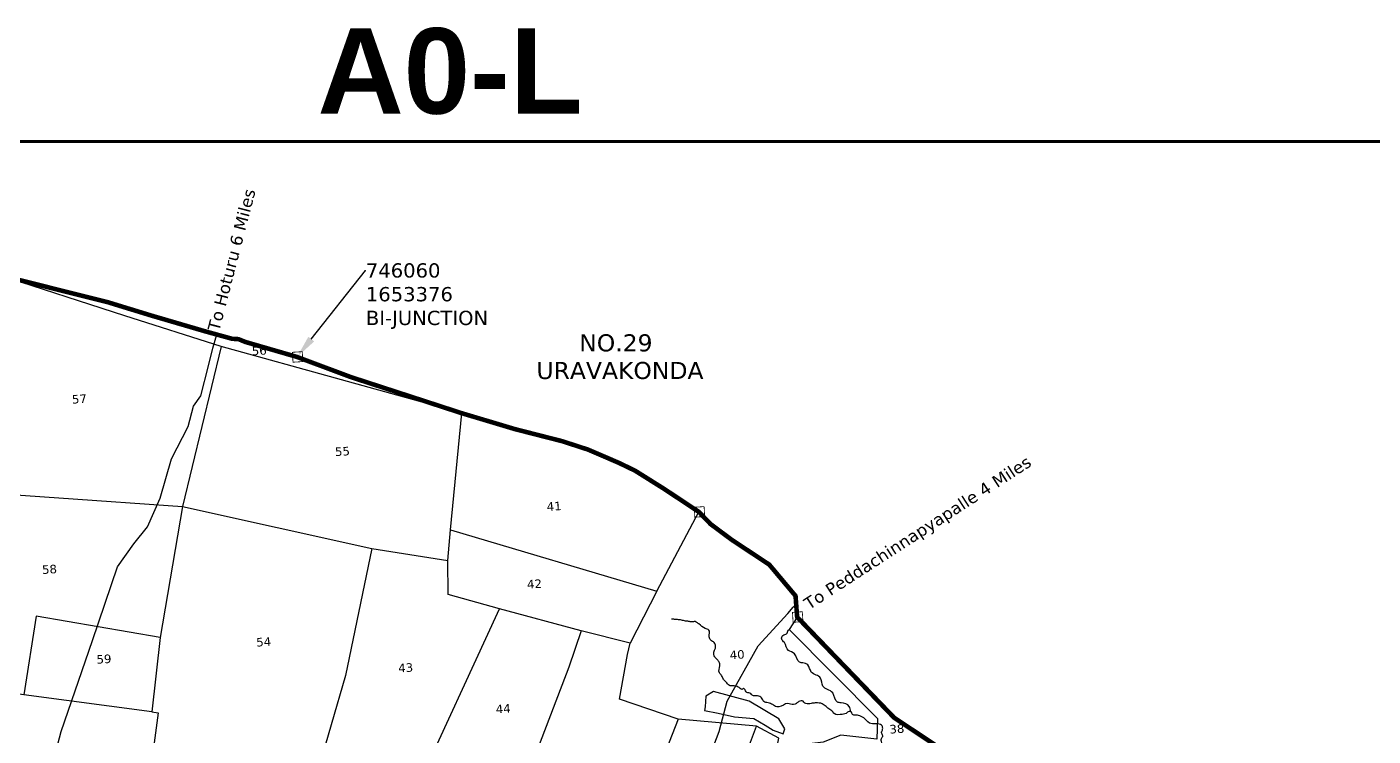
# Model space of a CAD drawing. Header units: inches. Extents: x 740725 to 749682, y 1648954 to 1653697.
# Drawn here: x 745288 to 747650, y 1652452 to 1653697 of the extents above; entities that cross this region are included whole.
import ezdxf
from ezdxf import colors
from ezdxf.entities.mleader import LeaderData, LeaderLine
from ezdxf.enums import TextEntityAlignment as Align
from ezdxf.math import Vec2, Vec3

# ---------------------------------------------------------------- set-up
doc = ezdxf.new("R2010")
doc.units = ezdxf.units.IN
doc.header["$MEASUREMENT"] = 0
doc.linetypes.add('ACAD_ISO02W100', pattern=[15, 12, -3])
for name, color, linetype in [('HILL', 223, 'Continuous'), ('PLOT', 7, 'Continuous'), ('PLOT NO', 7, 'Continuous'), ('ROADS', 6, 'Continuous'), ('STRUCTURE', 5, 'Continuous'), ('TANKS-STREAM', 4, 'Continuous'), ('VILLAGE BOUNDRY', 5, 'Continuous'), ('VILLAGE STONES', 240, 'Continuous')]:
    doc.layers.add(name, color=color, linetype=linetype)
doc.styles.get("Standard").update_dxf_attribs({"font": 'verdana_0.ttf'})

msp = doc.modelspace()

# ---------------------------------------------------------------- linework, layer by layer
at = {"layer": 'HILL'}
msp.add_lwpolyline([(746477.1, 1652496.7), (746501.2, 1652492.3), (746529.8, 1652485.6), (746564, 1652483.1), (746583.5, 1652471.1), (746597.7, 1652462.7), (746615.5, 1652456.1), (746618.4, 1652464.8), (746607.9, 1652482.5), (746555.7, 1652513.2), (746493.3, 1652530.1), (746479.3, 1652522), (746478.4, 1652503.6), (746477.1, 1652496.7)], dxfattribs=at)
at = {"layer": 'PLOT'}
for points in [[(745126.5, 1652885.5), (745561.5, 1652854.8), (745893.3, 1652781.1), (746026.7, 1652760.2), (746031.7, 1652814.1), (746051.2, 1653018.8), (745628.8, 1653135.6), (745460.3, 1653189.6), (745235.2, 1653262.5)], [(745628.8, 1653135.6), (745561.5, 1652854.8), (745522.3, 1652624.8), (745507.3, 1652494.5), (745282.9, 1652524.4), (745081.3, 1652553.7)], [(746031.7, 1652814.1), (746393.4, 1652706.5), (746467.4, 1652845.5)], [(745893.3, 1652781.1), (745847.4, 1652558.5), (745796.9, 1652384.9)], [(746393.4, 1652706.5), (746346.6, 1652615), (746260.9, 1652636.8), (746117.6, 1652675.6), (746027.2, 1652700.4), (746026.7, 1652760.2)], [(745967.3, 1652349.2), (746117.6, 1652675.6)], [(745522.3, 1652624.8), (745304.4, 1652662.8), (745282.9, 1652524.4)], [(746639.8, 1652661), (746625.9, 1652639.3), (746780.7, 1652483), (746779.4, 1652446.4), (746716.4, 1652453.4), (746685.7, 1652441.3), (746604.2, 1652431.5), (746607.4, 1652448.4), (746568.3, 1652469.4)], [(746260.9, 1652636.8), (746239.3, 1652573.3), (746184.1, 1652429.3), (746160.4, 1652352.1), (746136.6, 1652298.1)], [(746529.6, 1652366.2), (746568.3, 1652469.4), (746430.9, 1652481.5), (746328.3, 1652517), (746342.1, 1652595.2), (746346.6, 1652615)], [(745507.3, 1652494.5), (745518.8, 1652493), (745511.7, 1652439.9)], [(746430.9, 1652481.5), (746341.7, 1652252.7)]]:
    msp.add_lwpolyline(points, dxfattribs=at)
at = {"layer": 'ROADS'}
for points in [[(745286.5, 1652216.7), (745302.7, 1652287.4), (745348.4, 1652460.2), (745403.2, 1652620), (745447.4, 1652749.1), (745475.8, 1652789.4), (745500, 1652819.3), (745522.2, 1652869.9), (745541.9, 1652938.5), (745571, 1652995.2), (745580.4, 1653031.2), (745593.4, 1653049.2), (745606.8, 1653101.9), (745614.7, 1653133.1), (745621.3, 1653156.9)], [(746493.9, 1652435.4), (746503.1, 1652460.2), (746517.3, 1652513.3), (746571.2, 1652610.2), (746623.6, 1652667.3), (746632.7, 1652678.3), (746638.1, 1652683.6)]]:
    msp.add_lwpolyline(points, dxfattribs=at)
at = {"layer": 'STRUCTURE', "color": 5, "const_width": 5.38}
msp.add_lwpolyline([(740727.5, 1653495.7), (749679.3, 1653495.7), (749679.3, 1648956.8), (740727.5, 1648956.8)], close=True, dxfattribs=at)
at = {"layer": 'TANKS-STREAM'}
for points in [[(747031.8, 1651921.5), (747029.9, 1651927.1), (747017.1, 1651929.7), (747004.4, 1651941.9), (746992.9, 1651943.1), (746984.5, 1651947.8), (746980.7, 1651960.9), (746984.5, 1651969.7), (746977.2, 1651983.6), (746978, 1651993.4), (746971.2, 1652008.7), (746978.6, 1652019.5), (746973.4, 1652031.3), (746960.8, 1652035), (746953.4, 1652043.9), (746945.3, 1652053.4), (746943.7, 1652063.1), (746939, 1652072.4), (746933, 1652076.8), (746927.1, 1652083.1), (746923.3, 1652097.8), (746918.2, 1652107.7), (746903.4, 1652124.6), (746903.5, 1652135.5), (746898.3, 1652153.1), (746889.3, 1652166.4), (746885.9, 1652174), (746887.4, 1652182.4), (746883.4, 1652194.6), (746878.8, 1652203.1), (746876.8, 1652216.9), (746873.3, 1652226.6), (746870, 1652231.2), (746869.7, 1652250.3), (746868, 1652262.7), (746861.8, 1652270.3), (746859.8, 1652278.4), (746857.9, 1652292.9), (746853.3, 1652299.1), (746850.2, 1652302.7), (746846.3, 1652306.8), (746842.8, 1652313.5), (746838.6, 1652327.8), (746833.7, 1652334.2), (746828.1, 1652336.9), (746824.2, 1652341.3), (746820.2, 1652355.2), (746819.2, 1652364.3), (746816.7, 1652362.7), (746813.5, 1652367.4), (746811.3, 1652370.5), (746810.5, 1652371.9), (746808.6, 1652376.3), (746806.6, 1652386.1), (746803, 1652391.2), (746800.7, 1652396.2), (746798.5, 1652398.3), (746792.8, 1652402.5), (746788.6, 1652407.8), (746786.6, 1652415), (746790.2, 1652423.5), (746789.2, 1652433.1), (746788.3, 1652440.3), (746787.6, 1652448), (746790.2, 1652452.6), (746787.7, 1652458.1), (746789.4, 1652462.7), (746789.4, 1652468.7), (746788, 1652471.1), (746778.9, 1652473.5), (746766.5, 1652475), (746756.8, 1652484), (746752, 1652486.4), (746747.5, 1652488.3), (746743.4, 1652488.9), (746739.3, 1652488.6), (746735.7, 1652492.4), (746734.2, 1652494.8), (746728.2, 1652493.9), (746727.2, 1652492.8), (746723.6, 1652490.9), (746718.9, 1652490.1), (746704.9, 1652491.4), (746700.7, 1652496.2), (746697.2, 1652498.5), (746683.7, 1652508.7), (746672.8, 1652510.3), (746669.9, 1652510.1), (746662.3, 1652508.9), (746653.1, 1652510.1), (746650.3, 1652513.4), (746642.9, 1652512.6), (746638.4, 1652509.4), (746628.4, 1652508), (746623.6, 1652509.3), (746607.4, 1652503.1), (746603.9, 1652503.5), (746596.9, 1652507.3), (746588.9, 1652510.4), (746581.6, 1652512.5), (746577.4, 1652519.3), (746570.5, 1652522.5), (746561, 1652523.8), (746558.6, 1652526.5), (746551.7, 1652528.7), (746546.9, 1652534.8), (746544.9, 1652535.3), (746543.5, 1652534), (746540, 1652535.8), (746536.5, 1652538), (746526.8, 1652540.4), (746520.9, 1652540.7), (746514.7, 1652547.4), (746510.4, 1652552.2), (746507.3, 1652558.4), (746503.3, 1652563), (746504.2, 1652575.6), (746502.9, 1652582), (746499.5, 1652586.4), (746496, 1652590.1), (746493.6, 1652595.6), (746496.8, 1652609.8), (746494.3, 1652616.1), (746488.1, 1652620.5), (746485.5, 1652626.1), (746484.7, 1652638.2), (746478.5, 1652640.8), (746467.5, 1652648.8), (746462.4, 1652652.2), (746459.8, 1652653.2), (746458.1, 1652652.8), (746453.3, 1652652.4), (746448, 1652653.7), (746443.9, 1652653.9), (746437, 1652655.6), (746429.9, 1652656.4), (746423.2, 1652657.1), (746419.4, 1652657.4)], [(746734.1, 1652494.8), (746731.2, 1652504), (746717, 1652510.4), (746710.4, 1652511.6), (746702.2, 1652527.7), (746684.9, 1652539.8), (746680.9, 1652553.9), (746664.7, 1652564.5), (746658.6, 1652576.9), (746649.7, 1652580.4), (746644.2, 1652581.5), (746635.1, 1652596.7), (746624.4, 1652602.5), (746617.4, 1652616.1), (746612.8, 1652622.1), (746614.9, 1652628.8), (746621.1, 1652631.6), (746624.3, 1652637.7), (746625.9, 1652639.3)]]:
    msp.add_spline(points, degree=3, dxfattribs=at)
at = {"layer": 'VILLAGE BOUNDRY', "linetype": 'ACAD_ISO02W100', "ltscale": 2, "const_width": 8}
msp.add_lwpolyline([(745235.2, 1653262.5), (745430.9, 1653213.4), (745505.8, 1653190.4), (745602, 1653162.2), (745648.4, 1653149.4), (745659.4, 1653148.8), (745671.7, 1653143.8), (745762.3, 1653117.5), (745856.3, 1653082.3), (746051.2, 1653018.8), (746144.4, 1652990.9), (746227.3, 1652969.7), (746272.9, 1652954.9), (746327, 1652931.6), (746355.2, 1652918), (746405.5, 1652886.5), (746467.4, 1652845.5), (746487.9, 1652824.2), (746525.1, 1652796.5), (746590.9, 1652753), (746637, 1652698.1), (746639.8, 1652661), (746809.9, 1652484.4), (746964.7, 1652381.4)], dxfattribs=at)
at = {"layer": 'VILLAGE STONES', "const_width": 1.39}
for points in [[(745754.1, 1653125.7), (745771.4, 1653126.8), (745772.5, 1653109.4), (745755.1, 1653108.3)], [(746459.2, 1652853.7), (746476.5, 1652854.8), (746477.6, 1652837.4), (746460.3, 1652836.3)], [(746631.6, 1652669.2), (746648.9, 1652670.3), (746650, 1652652.9), (746632.7, 1652651.8)]]:
    msp.add_lwpolyline(points, close=True, dxfattribs=at)

# ---------------------------------------------------------------- texts
at = {"layer": 'PLOT NO'}
for s, p in [('56', (745695.9, 1653128.6)), ('57', (745380.3, 1653043.8)), ('55', (745841.9, 1652951.8)), ('41', (746213.4, 1652855.5)), ('58', (745327.8, 1652744.8)), ('42', (746178.8, 1652719.1)), ('54', (745703.7, 1652617.4)), ('59', (745423.4, 1652587.3)), ('40', (746534.5, 1652595)), ('43', (745952.8, 1652572)), ('44', (746124, 1652500.1)), ('38', (746814.8, 1652464.7))]:
    msp.add_text(s, height=15, rotation=3.6157, dxfattribs=at).set_placement(p, align=Align.MIDDLE_CENTER)
at = {"layer": 'ROADS', "char_height": 21.22, "width": 474.426, "attachment_point": 1}
for s, insert, rotation in [('\\A1;To Hoturu 6 Miles ', (745605, 1653166.6), 75.5098), ('\\A1;To Peddachinnapyapalle 4 Miles ', (746649.1, 1652690.7), 33.001)]:
    msp.add_mtext(s, dxfattribs=dict(at, insert=insert, rotation=rotation))
at = {"layer": 'VILLAGE STONES'}
for s, p in [('NO.29 ', (746328.3, 1653142.3)), ('URAVAKONDA', (746328.9, 1653093.8))]:
    msp.add_text(s, height=30, dxfattribs=at).set_placement(p, align=Align.MIDDLE_CENTER)
at = {"layer": 'VILLAGE STONES', "insert": (746030.9, 1653694.6), "char_height": 150, "width": 330.918, "attachment_point": 2}
msp.add_mtext('{\\fArial|b1|i0|c0|p34;A0-L}', dxfattribs=at)

# ---------------------------------------------------------------- leaders
at = {"layer": 'VILLAGE STONES', "color": 6}
ml = msp.add_multileader_mtext('Standard', dxfattribs=at)
ml.set_content('746060\\P1653376\\PBI-JUNCTION', color=6)
ml.set_leader_properties()
ml.build(insert=Vec2(0, 0))
ml.multileader.update_dxf_attribs({"dogleg_length": 0.36, "arrow_head_size": 40})
ctx = ml.context
ctx.base_point, ctx.char_height, ctx.arrow_head_size, ctx.landing_gap_size, ctx.plane_origin = Vec3(745882.9, 1653269.1), 25, 40, 0.09, Vec3(742812.7, 1653398.2)
notes = []
notes.append((ctx, [(1, (1, 1, 0), (745882.6, 1653269.1), (1, 0), 0.36, [(0, [(745762.3, 1653117.5)], 0, [])])]))
ctx.mtext.insert, ctx.mtext.flow_direction = Vec3(745883, 1653281.9), 5
for ctx, leaders in notes:
    for number, flags, end, landing, length, lines in leaders:
        leader = LeaderData()
        leader.index, (leader.has_last_leader_line, leader.has_dogleg_vector, leader.attachment_direction) = number, flags
        leader.last_leader_point, leader.dogleg_vector, leader.dogleg_length = Vec3(end), Vec3(landing), length
        for number, points, colour, breaks in lines:
            line = LeaderLine()
            line.index, line.vertices, line.color, line.breaks = number, Vec3.list(points), colors.encode_raw_color(colour), breaks
            leader.lines.append(line)
        ctx.leaders.append(leader)

doc.saveas('drawing.dxf')
